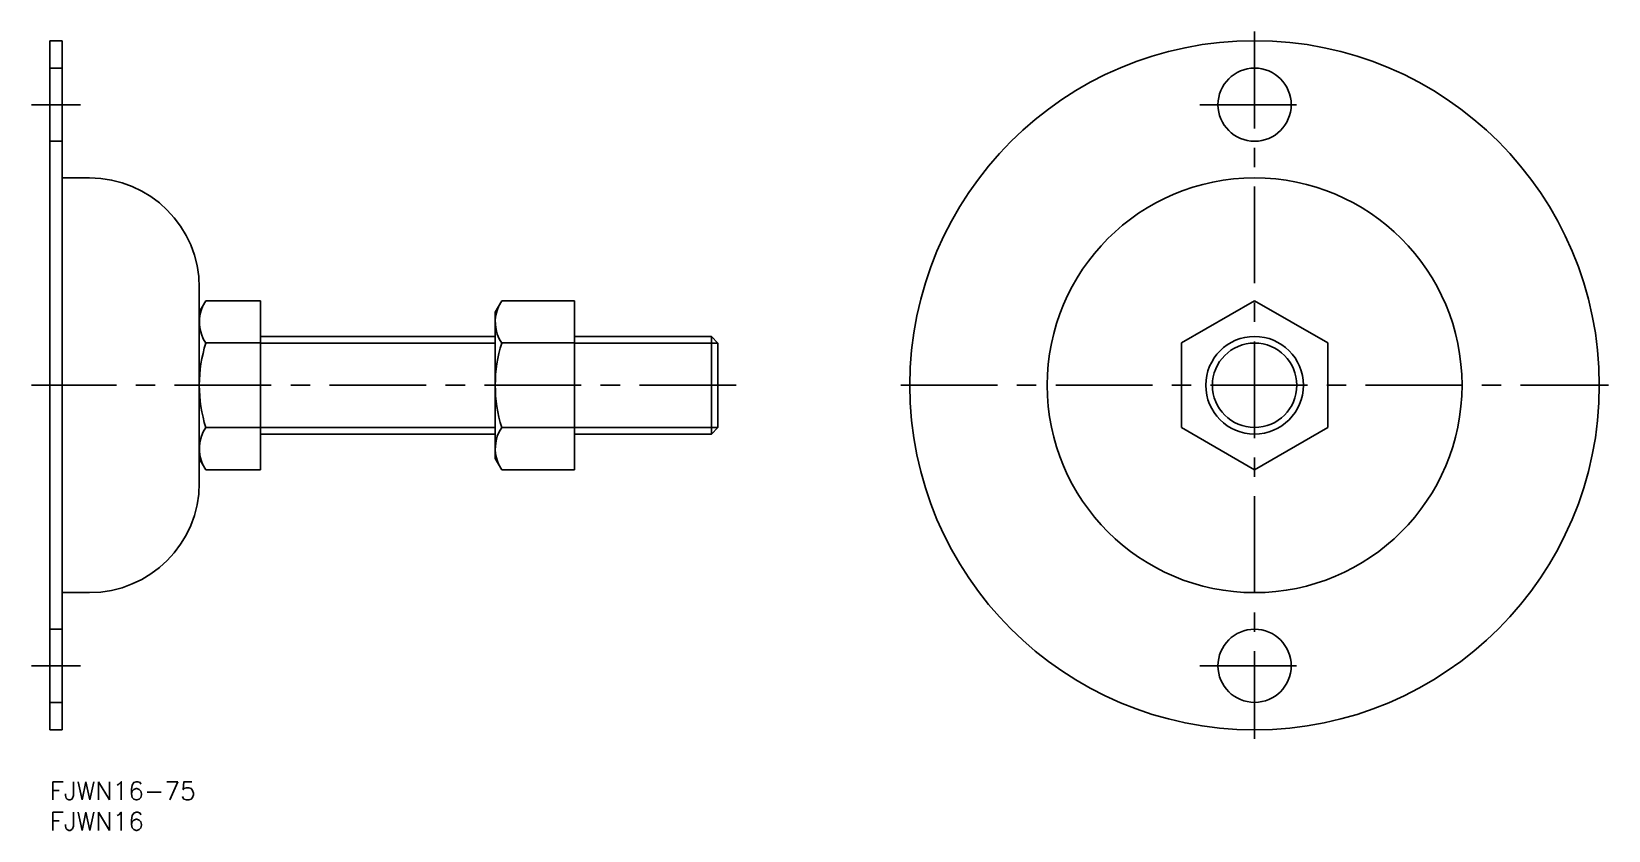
# Model space of a CAD drawing. Extents: x -3 to 255, y -8 to 123.
import ezdxf

# ---------------------------------------------------------------- set-up
doc = ezdxf.new("R2010")
doc.units = 0
doc.header["$LTSCALE"] = 0.5
doc.linetypes.add('CENTER', pattern=[50.8, 31.75, -6.35, 6.35, -6.35])
doc.linetypes.add('DASHED', pattern=[19.05, 12.7, -6.35])
for name, color, linetype in [('MSM_CENTER', 1, 'CENTER'), ('MSM_CONTINUOUS', 7, 'CONTINUOUS'), ('MSM_DASHED', 4, 'DASHED'), ('MSM_NARROW', 5, 'CONTINUOUS'), ('MSM_PART_NUMBER', 7, 'CONTINUOUS')]:
    doc.layers.add(name, color=color, linetype=linetype)
doc.styles.get("Standard").update_dxf_attribs({"font": 'txt.shx', "height": 3, "bigfont": 'bigfont.shx'})

# ---------------------------------------------------------------- blocks, each defined once
blk = doc.blocks.new('*U10')
at = {"layer": 'MSM_PART_NUMBER'}
blk.add_text('FJWN16-75', height=3, dxfattribs=at).set_placement((0, -3))
blk = doc.blocks.new('*U11')
at = {"layer": 'MSM_PART_NUMBER'}
blk.add_text('FJWN16', height=3, dxfattribs=at).set_placement((0, -8))

msp = doc.modelspace()

# ---------------------------------------------------------------- linework, layer by layer
at = {"layer": 'MSM_CENTER'}
for p, q in [((197.46, 123), (197.46, 7)), ((5, 111), (-3, 111)), ((188.46, 111), (206.46, 111)), ((112.5, 65), (-3, 65)), ((139.46, 65), (255.46, 65)), ((5, 19), (-3, 19)), ((188.46, 19), (206.46, 19))]:
    msp.add_line(p, q, dxfattribs=at)
at = {"layer": 'MSM_CONTINUOUS'}
for p, q in [((0, 8.5), (0, 121.5)), ((2, 121.5), (0, 121.5)), ((2, 8.5), (2, 121.5)), ((6.5, 99), (2, 99)), ((24.5, 49), (24.5, 81)), ((25.57, 78.86), (24.5, 77)), ((34.5, 78.86), (25.57, 78.86)), ((34.5, 78.86), (34.5, 51.14)), ((74.07, 78.86), (73, 77)), ((86, 78.86), (74.07, 78.86)), ((86, 78.86), (86, 51.14)), ((197.46, 78.86), (185.46, 71.93)), ((209.46, 71.93), (197.46, 78.86)), ((73, 77), (73, 53)), ((73, 73), (34.5, 73)), ((108.42, 73), (86, 73)), ((108.42, 73), (109.5, 71.92)), ((108.42, 57), (108.42, 73)), ((34.5, 71.93), (25.57, 71.93)), ((86, 71.93), (74.07, 71.93)), ((109.5, 58.08), (109.5, 71.92)), ((185.46, 71.93), (185.46, 58.07)), ((209.46, 58.07), (209.46, 71.93)), ((34.5, 58.07), (25.57, 58.07)), ((34.5, 57), (73, 57)), ((86, 58.07), (74.07, 58.07)), ((86, 57), (108.42, 57)), ((109.5, 58.08), (108.42, 57)), ((185.46, 58.07), (197.46, 51.14)), ((197.46, 51.14), (209.46, 58.07)), ((24.5, 53), (25.57, 51.14)), ((73, 53), (74.07, 51.14)), ((34.5, 51.14), (25.57, 51.14)), ((86, 51.14), (74.07, 51.14)), ((2, 31), (6.5, 31)), ((0, 8.5), (2, 8.5))]:
    msp.add_line(p, q, dxfattribs=at)
for centre, radius in [((197.46, 65), 56.5), ((197.46, 111), 6), ((197.46, 65), 34), ((197.46, 65), 8), ((197.46, 19), 6)]:
    msp.add_circle(centre, radius, dxfattribs=at)
for centre, radius, start, end in [((6.5, 81), 18, 0, 90), ((30.63, 75.39), 6.13, 154.3842, 214.3842), ((79.13, 75.39), 6.13, 154.3842, 214.3842), ((47.43, 65), 22.93, 162.412, 197.588), ((95.93, 65), 22.93, 162.412, 197.588), ((30.63, 54.61), 6.13, 145.6158, 205.6158), ((79.13, 54.61), 6.13, 145.6158, 205.6158), ((6.5, 49), 18, 270, 0)]:
    msp.add_arc(centre, radius, start, end, dxfattribs=at)
at = {"layer": 'MSM_DASHED'}
for p, q in [((2, 117), (0, 117)), ((0, 105), (2, 105)), ((2, 25), (0, 25)), ((0, 13), (2, 13))]:
    msp.add_line(p, q, dxfattribs=at)
at = {"layer": 'MSM_NARROW'}
for p, q in [((34.5, 71.92), (73, 71.92)), ((86, 71.92), (109.5, 71.92)), ((34.5, 58.08), (73, 58.08)), ((86, 58.08), (109.5, 58.08))]:
    msp.add_line(p, q, dxfattribs=at)
msp.add_circle((197.46, 65), 6.92, dxfattribs=at)

# ---------------------------------------------------------------- block references
at = {"layer": 'MSM_CONTINUOUS'}
for name in ['*U10', '*U11']:
    msp.add_blockref(name, (0, 0), dxfattribs=at)

doc.saveas('drawing.dxf')
